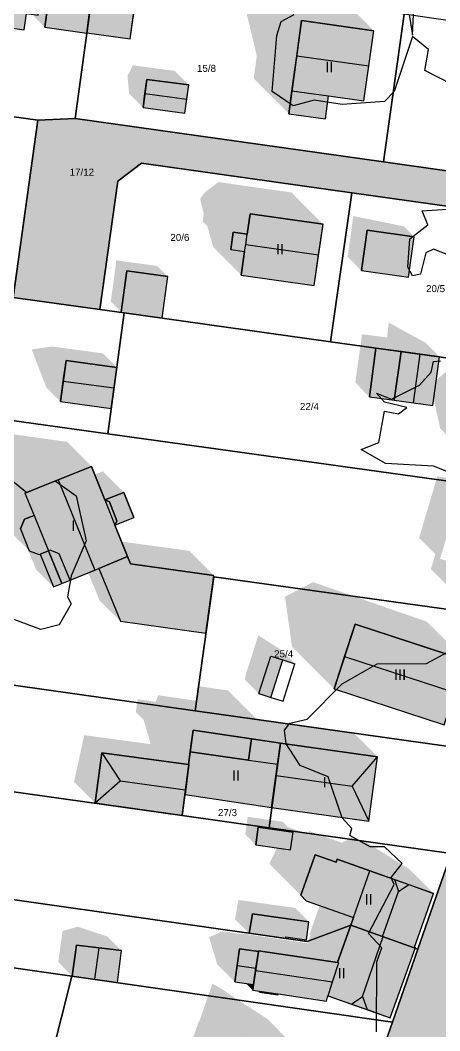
# Model space of a CAD drawing. Header units: millimetres. Extents: x 238 to 3518, y -74 to 2735.
# Drawn here: x 1442.6 to 1502.5, y 1358.4 to 1502.4 of the extents above; entities that cross this region are included whole.
import ezdxf
from ezdxf.enums import TextEntityAlignment as Align

# ---------------------------------------------------------------- set-up
doc = ezdxf.new("R2010")
doc.units = ezdxf.units.MM
for name, color, linetype in [('LP_Flurstueck_bez', 7, 'Continuous'), ('LP_Flurstuecke', 8, 'Continuous'), ('LP_Gebaeude_Dachaufsicht', 9, 'Continuous'), ('LP_Gebaeude_Dachschatten', 253, 'Continuous'), ('LP_Gebaeude_F', 254, 'Continuous'), ('LP_Gebaeude_Geschosszahl', 7, 'Continuous'), ('LP_Gebaeude_Schatten', 7, 'Continuous'), ('LP_Gebaeude_U', 7, 'Continuous'), ('LP_Topographie_Hoehenlinien', 8, 'Continuous'), ('LP_Verkehr_Strassen', 9, 'Continuous'), ('LP_Verkehr_Wege_Plaetze', 252, 'Continuous')]:
    doc.layers.add(name, color=color, linetype=linetype)
doc.styles.get("Standard").update_dxf_attribs({"font": 'arial.ttf'})

msp = doc.modelspace()

# ---------------------------------------------------------------- hatches: boundary and pattern name
at = {"layer": 'LP_Gebaeude_Dachschatten'}
for points in [[(1493.03, 1500.9), (1482.72, 1502.33), (1482.04, 1497.33), (1492.34, 1495.9)], [(1466.63, 1493.17), (1460.66, 1493.96), (1460.39, 1491.96), (1466.35, 1491.15)], [(1485.17, 1468.96), (1485.8, 1473.34), (1475.38, 1474.82), (1474.96, 1471.89), (1474.76, 1470.44)], [(1496.94, 1455.18), (1495.97, 1448.24), (1498.72, 1447.86), (1499.68, 1454.8)], [(1456.37, 1452.91), (1449.12, 1453.89), (1448.72, 1450.97), (1455.97, 1449.98)], [(1448.01, 1436.9), (1443.26, 1435.01), (1444.56, 1431.83), (1446.62, 1426.79), (1448.53, 1422.11), (1449.69, 1422.58), (1453.22, 1424.03)], [(1504.6, 1406.58), (1504.68, 1406.83), (1504.68, 1406.83), (1506.1, 1411.18), (1490.37, 1416.32), (1488.87, 1411.72)], [(1478.33, 1411.78), (1476.63, 1406.44), (1478.36, 1405.89), (1480.06, 1411.23)], [(1475.17, 1396.96), (1475.6, 1399.98), (1467.27, 1401.2), (1466.84, 1398.13)], [(1493.59, 1397.41), (1479.73, 1399.37), (1479.1, 1394.78), (1489.97, 1393.25)], [(1456.83, 1393.99), (1454.22, 1398.01), (1453.26, 1390.84)], [(1456.83, 1393.99), (1466.18, 1392.7), (1466.67, 1396.31), (1466.59, 1396.32), (1454.22, 1398.01)], [(1466.9, 1398.12), (1466.67, 1396.31), (1466.11, 1392.05), (1478.46, 1390.19), (1479.32, 1396.38), (1475.17, 1396.96)], [(1496.56, 1378.24), (1496.02, 1379.92), (1492.49, 1381.17), (1490.13, 1374.51), (1489.76, 1373.44), (1494.29, 1371.83)], [(1496.56, 1378.24), (1498.03, 1379.21), (1496.02, 1379.92)], [(1491.45, 1363.24), (1494.36, 1371.81), (1489.76, 1373.44), (1487.88, 1368.14), (1488.04, 1368.09), (1487.26, 1365.65), (1487.17, 1365.35), (1487.07, 1365.05), (1486.53, 1363.37), (1489.88, 1362.18)], [(1450.63, 1370.6), (1450.01, 1366.18), (1453.24, 1365.73), (1453.83, 1370.21)], [(1476.57, 1369.66), (1473.88, 1370.05), (1473.54, 1367.7), (1476.23, 1367.31)], [(1487.17, 1365.35), (1487.26, 1365.65), (1488.04, 1368.09), (1487.88, 1368.14), (1487.87, 1368.1), (1476.59, 1369.75), (1476.57, 1369.66), (1476.18, 1366.96)]]:
    msp.add_hatch(color=253, dxfattribs=at).paths.add_polyline_path(points)
at = {"layer": 'LP_Gebaeude_F'}
for points in [[(1427.61, 1504.69), (1430.52, 1504.24), (1429.89, 1500.15), (1441.05, 1498.42), (1441.49, 1501.25), (1443.13, 1501), (1443.5, 1503.37), (1445.14, 1503.12), (1445.66, 1506.5), (1443.93, 1506.77), (1444.1, 1507.84), (1434.61, 1509.31), (1434.58, 1509.14), (1428.44, 1510.09)], [(1446.09, 1501.38), (1452.07, 1500.56), (1452.07, 1500.61), (1452.88, 1506.55), (1452.89, 1506.57), (1446.91, 1507.39)], [(1452.07, 1500.61), (1458.3, 1499.76), (1459.11, 1505.7), (1452.88, 1506.55)], [(1480.91, 1489.06), (1486.13, 1488.35), (1486.58, 1491.6), (1491.64, 1490.9), (1493.03, 1500.9), (1482.72, 1502.33)], [(1460.13, 1489.95), (1466.07, 1489.13), (1466.63, 1493.17), (1460.66, 1493.96)], [(1472.62, 1469.71), (1474.61, 1469.43), (1474.13, 1466.06), (1484.55, 1464.58), (1485.8, 1473.34), (1475.38, 1474.82), (1474.96, 1471.89), (1472.97, 1472.18)], [(1491.31, 1466.7), (1497.99, 1465.75), (1498.82, 1471.52), (1492.12, 1472.48)], [(1457.01, 1460.8), (1462.82, 1460), (1463.63, 1465.87), (1457.81, 1466.67)], [(1492.41, 1448.74), (1495.97, 1448.24), (1496.94, 1455.18), (1493.36, 1455.64)], [(1495.97, 1448.24), (1501.46, 1447.49), (1502.43, 1454.42), (1496.94, 1455.18)], [(1448.32, 1448.04), (1455.58, 1447.05), (1456.37, 1452.91), (1449.12, 1453.89)], [(1442.61, 1429.89), (1443.88, 1426.79), (1445.29, 1426.24), (1446.62, 1426.79), (1448.53, 1422.11), (1449.69, 1422.58), (1453.81, 1424.27), (1457.9, 1425.95), (1456.11, 1430.42), (1456.39, 1431.07), (1455.32, 1433.75), (1454.67, 1434.02), (1452.76, 1438.8), (1443.26, 1435.01), (1444.56, 1431.83), (1443.18, 1431.27)], [(1454.67, 1434.02), (1455.32, 1433.75), (1456.39, 1431.07), (1456.11, 1430.42), (1458.81, 1431.5), (1457.37, 1435.1)], [(1445.43, 1426.3), (1447.35, 1421.62), (1448.53, 1422.11), (1446.62, 1426.79)], [(1446.62, 1426.79), (1448.53, 1422.11), (1449.69, 1422.58), (1448.14, 1426.36), (1446.86, 1426.89)], [(1453.81, 1424.27), (1456.89, 1416.74), (1469.09, 1415.05), (1470.2, 1423.28), (1458.32, 1424.9), (1457.9, 1425.95)], [(1487.37, 1407.12), (1503.1, 1401.98), (1503.65, 1403.68), (1504.03, 1403.56), (1505.06, 1406.7), (1504.68, 1406.83), (1506.1, 1411.18), (1490.37, 1416.32)], [(1466.11, 1392.05), (1478.46, 1390.19), (1479.73, 1399.37), (1475.59, 1399.98), (1475.17, 1396.96), (1466.84, 1398.13), (1466.59, 1396.32), (1466.67, 1396.31)], [(1466.84, 1398.13), (1475.17, 1396.96), (1475.6, 1399.98), (1467.27, 1401.2)], [(1478.46, 1390.19), (1492.32, 1388.25), (1493.59, 1397.41), (1479.73, 1399.37)], [(1453.26, 1390.84), (1465.7, 1389.1), (1466.67, 1396.31), (1466.59, 1396.32), (1454.22, 1398.01)], [(1476.2, 1384.87), (1481.18, 1384.16), (1481.54, 1386.66), (1476.55, 1387.37)], [(1482.64, 1377.7), (1483.38, 1376.91), (1490.13, 1374.51), (1489.76, 1373.44), (1498.82, 1370.22), (1498.84, 1370.28), (1501.56, 1377.96), (1487.82, 1382.83), (1487.67, 1382.41), (1484.69, 1383.46)], [(1475.25, 1372.29), (1480.45, 1371.54), (1480.48, 1371.75), (1483.45, 1371.35), (1483.79, 1373.89), (1475.72, 1375.02)], [(1475.77, 1364.16), (1476.75, 1364.02), (1476.73, 1363.89), (1479.37, 1363.51), (1479.39, 1363.63), (1486.29, 1362.62), (1486.48, 1363.38), (1495.4, 1360.22), (1498.98, 1370.23), (1498.84, 1370.28), (1498.82, 1370.22), (1489.76, 1373.44), (1487.87, 1368.1), (1476.59, 1369.75), (1476.57, 1369.66), (1475.88, 1364.96)], [(1450.01, 1366.18), (1456.47, 1365.27), (1457.02, 1369.81), (1450.63, 1370.6)], [(1473.2, 1365.35), (1475.88, 1364.96), (1476.57, 1369.66), (1473.88, 1370.05)]]:
    msp.add_hatch(color=254, dxfattribs=at).paths.add_polyline_path(points)
at = {"layer": 'LP_Gebaeude_Schatten'}
for points in [[(1416.57, 1513.94), (1418.36, 1513.38), (1418.55, 1513.98), (1423.06, 1512.6), (1423.44, 1515.09), (1426.36, 1514.64), (1429.58, 1514.14), (1429.61, 1514.31), (1437.55, 1513.08), (1440.1, 1511.84), (1442.4, 1509.54), (1442.66, 1509.5), (1444.81, 1507.35), (1444.91, 1509.39), (1445.33, 1512.44), (1451.31, 1511.63), (1453.31, 1509.63), (1447.33, 1510.44), (1446.91, 1507.39), (1446.09, 1501.38), (1444.59, 1502.88), (1444.61, 1503.2), (1445.14, 1503.12), (1445.4, 1504.81), (1445.66, 1506.5), (1443.94, 1506.76), (1443.93, 1506.77), (1444.1, 1507.84), (1442.55, 1508.08), (1434.61, 1509.31), (1434.58, 1509.14), (1431.36, 1509.64), (1428.44, 1510.09), (1427.61, 1504.69), (1430.52, 1504.24), (1429.89, 1500.15), (1425.39, 1504.65), (1425.69, 1506.6), (1425.26, 1507.04), (1423.95, 1508.34), (1423.97, 1508.34), (1424.8, 1511.03), (1420.05, 1512.48), (1419.86, 1511.88), (1418.07, 1512.44), (1416.2, 1506.44), (1414.7, 1507.94), (1416.57, 1513.94)], [(1477.72, 1507.33), (1488.03, 1505.9), (1493.03, 1500.9), (1482.72, 1502.33), (1481.35, 1492.32), (1480.91, 1489.06), (1475.91, 1494.06), (1476.35, 1497.32), (1474.54, 1504.83), (1477.72, 1507.33)], [(1457.89, 1494.46), (1458.66, 1495.96), (1464.63, 1495.17), (1466.63, 1493.17), (1460.66, 1493.96), (1460.13, 1489.95), (1458.13, 1491.95), (1457.89, 1494.46)], [(1470.88, 1479.32), (1481.3, 1477.84), (1485.8, 1473.34), (1475.38, 1474.82), (1474.96, 1471.89), (1472.97, 1472.18), (1472.62, 1469.71), (1474.61, 1469.43), (1474.13, 1466.06), (1470.13, 1470.06), (1469.29, 1473.05), (1468.62, 1473.71), (1468.78, 1474.83), (1468.61, 1475.43), (1468.26, 1476.94), (1468.96, 1477.89), (1470.88, 1479.32)], [(1490.12, 1474.48), (1497.32, 1473.02), (1498.82, 1471.52), (1492.12, 1472.48), (1491.31, 1466.7), (1489.31, 1468.7), (1490.12, 1474.48)], [(1456.31, 1468.17), (1462.13, 1467.37), (1463.63, 1465.87), (1457.81, 1466.67), (1457.01, 1460.8), (1455.51, 1462.3), (1456.31, 1468.17)], [(1502.43, 1454.42), (1496.94, 1455.18), (1493.36, 1455.64), (1492.41, 1448.74), (1490.41, 1450.74), (1491.36, 1457.64), (1494.94, 1457.18), (1495.18, 1459.3), (1500.43, 1456.42), (1502.43, 1454.42)], [(1447.12, 1455.89), (1454.37, 1454.91), (1456.37, 1452.91), (1449.12, 1453.89), (1448.32, 1448.04), (1446.32, 1450.04), (1444.22, 1455.47), (1447.12, 1455.89)], [(1509.01, 1451.86), (1509.1, 1452.5), (1511.94, 1452.08), (1512.7, 1451.33), (1514.65, 1451.04), (1518.65, 1447.04), (1515.85, 1447.45), (1515.94, 1448.08), (1513.1, 1448.5), (1513.01, 1447.86), (1507.75, 1448.63), (1507.14, 1444.44), (1506.52, 1440.24), (1502.52, 1444.24), (1501.59, 1448.41), (1501.97, 1451.14), (1503.75, 1452.63), (1509.01, 1451.86)], [(1440.88, 1429.79), (1439.61, 1432.89), (1440.18, 1434.27), (1441.56, 1434.83), (1440.26, 1438.01), (1441.51, 1443.4), (1449.26, 1442.3), (1452.76, 1438.8), (1448.01, 1436.9), (1443.26, 1435.01), (1444.56, 1431.83), (1443.18, 1431.27), (1442.61, 1429.89), (1443.88, 1426.79), (1445.29, 1426.24), (1446.62, 1426.79), (1445.43, 1426.3), (1447.35, 1421.62), (1444.85, 1424.12), (1443.67, 1426.99), (1440.88, 1429.79)], [(1457.37, 1435.1), (1454.67, 1434.02), (1453.22, 1437.64), (1454.37, 1438.1), (1457.37, 1435.1)], [(1501.84, 1426.31), (1499.51, 1428.63), (1502.12, 1437.41), (1505.96, 1436.67), (1508.96, 1433.67), (1505.12, 1434.41), (1502.51, 1425.63), (1505.9, 1424.64), (1504.69, 1420.7), (1501.19, 1424.2), (1501.84, 1426.31)], [(1470.2, 1423.28), (1458.32, 1424.9), (1457.9, 1425.95), (1457.04, 1428.1), (1466.7, 1426.78), (1470.2, 1423.28)], [(1452.29, 1423.65), (1453.22, 1424.03), (1453.81, 1424.27), (1456.89, 1416.74), (1453.89, 1419.74), (1452.29, 1423.65)], [(1480.37, 1420.22), (1484.37, 1422.32), (1500.6, 1416.68), (1506.1, 1411.18), (1490.37, 1416.32), (1488.87, 1411.72), (1487.37, 1407.12), (1481.37, 1413.12), (1480.37, 1420.22)], [(1474.86, 1409.39), (1476.56, 1414.73), (1479.79, 1412.67), (1481.79, 1410.67), (1478.33, 1411.78), (1476.63, 1406.44), (1474.63, 1408.44), (1474.86, 1409.39)], [(1459.34, 1405.63), (1459.4, 1405.62), (1461.93, 1405.26), (1462.27, 1406.2), (1467.8, 1405.39), (1468.09, 1407.48), (1472.23, 1406.87), (1476.23, 1402.87), (1490.09, 1400.91), (1493.59, 1397.41), (1479.73, 1399.37), (1475.6, 1399.98), (1475.6, 1399.98), (1467.27, 1401.2), (1466.84, 1398.13), (1466.59, 1396.32), (1454.22, 1398.01), (1453.26, 1390.84), (1450.26, 1393.84), (1451.72, 1400.51), (1461.2, 1399.21), (1460.63, 1401.2), (1460.19, 1402.71), (1459.09, 1403.82), (1459.34, 1405.63)], [(1479.73, 1399.37), (1478.46, 1390.19), (1479.32, 1396.38), (1479.73, 1399.37)], [(1466.9, 1398.12), (1466.84, 1398.13), (1475.17, 1396.96), (1466.9, 1398.12)], [(1466.18, 1392.7), (1466.67, 1396.31), (1466.11, 1392.05), (1466.09, 1392.06), (1466.18, 1392.7)], [(1478.14, 1382.2), (1479.23, 1384.44), (1481.18, 1384.16), (1481.54, 1386.66), (1476.55, 1387.37), (1476.2, 1384.87), (1474.7, 1386.37), (1475.05, 1388.87), (1480.04, 1388.16), (1480.75, 1387.44), (1483.67, 1386.41), (1483.82, 1386.83), (1488.49, 1385.17), (1490.02, 1385.92), (1492.03, 1385.21), (1498.06, 1381.46), (1501.56, 1377.96), (1498.03, 1379.21), (1496.02, 1379.92), (1492.49, 1381.17), (1487.82, 1382.83), (1487.67, 1382.41), (1484.69, 1383.46), (1482.64, 1377.7), (1483.38, 1376.91), (1478.88, 1381.41), (1478.14, 1382.2)], [(1483.79, 1373.89), (1475.72, 1375.02), (1475.25, 1372.29), (1473.25, 1374.29), (1473.72, 1377.02), (1481.79, 1375.89), (1483.79, 1373.89)], [(1483.88, 1372.14), (1485.32, 1376.21), (1490.13, 1374.51), (1489.76, 1373.44), (1487.88, 1368.14), (1487.87, 1368.1), (1476.59, 1369.75), (1476.57, 1369.66), (1473.88, 1370.05), (1473.2, 1365.35), (1470.7, 1367.85), (1469.54, 1371.7), (1471.38, 1372.55), (1474.07, 1372.16), (1474.09, 1372.25), (1483.65, 1370.85), (1484.02, 1372), (1483.88, 1372.14)], [(1450.83, 1373.21), (1455.02, 1371.81), (1457.02, 1369.81), (1450.63, 1370.6), (1450.01, 1366.18), (1448.01, 1368.18), (1448.63, 1372.6), (1450.83, 1373.21)], [(1498.82, 1370.22), (1494.36, 1371.81), (1489.76, 1373.44), (1494.29, 1371.83), (1498.82, 1370.22)], [(1475.88, 1364.96), (1476.57, 1369.66), (1476.18, 1366.96), (1475.88, 1364.96)], [(1498.84, 1370.28), (1498.87, 1370.34), (1498.98, 1370.23), (1498.84, 1370.28)], [(1470.06, 1365.08), (1471.47, 1364.26), (1473.41, 1362.93), (1477.81, 1360.1), (1483.31, 1354.6), (1480.91, 1355.43), (1481.28, 1356.49), (1479.38, 1357.15), (1479.01, 1356.09), (1474.81, 1357.55), (1473.62, 1354.15), (1473.54, 1354.17), (1472.75, 1351.88), (1472.82, 1351.85), (1470.77, 1345.97), (1470.7, 1345.99), (1469.89, 1343.69), (1469.97, 1343.66), (1468.88, 1340.54), (1463.38, 1346.04), (1464.46, 1349.13), (1464.39, 1349.19), (1465.69, 1350.99), (1465.7, 1350.99), (1465.27, 1351.47), (1467.31, 1357.31), (1467.25, 1357.38), (1468.04, 1359.67), (1468.12, 1359.65), (1469.31, 1363.05), (1470.01, 1365.09), (1470.06, 1365.08)], [(1475.88, 1364.96), (1475.77, 1364.16), (1474.81, 1365.12), (1475.88, 1364.96)], [(1476.75, 1364.02), (1476.73, 1363.89), (1476.57, 1364.05), (1476.75, 1364.02)]]:
    msp.add_hatch(color=7, dxfattribs=at).paths.add_polyline_path(points)
at = {"layer": 'LP_Verkehr_Strassen'}
msp.add_hatch(color=9, dxfattribs=at).paths.add_polyline_path([(1338.27, 1034.94), (1339.43, 1027.15), (1348.07, 1038.23), (1355.18, 1047.1), (1361.93, 1055.48), (1368.72, 1063.86), (1375.55, 1072.23), (1382.42, 1080.56), (1389.32, 1088.86), (1396.26, 1097.14), (1403.2, 1105.39), (1410.01, 1113.28), (1416.3, 1121.67), (1421.99, 1130.43), (1427.08, 1139.54), (1431.56, 1148.98), (1434.41, 1156.15), (1435.6, 1157.37), (1437.04, 1158.28), (1438.12, 1158.66), (1438.65, 1158.84), (1440.35, 1159.03), (1443.93, 1171.81), (1442.75, 1172.78), (1441.89, 1174.19), (1441.73, 1175.69), (1454.57, 1213.02), (1473.56, 1268.2), (1503.98, 1356.22), (1504.69, 1357.68), (1505.58, 1358.81), (1506.93, 1359.54), (1508.15, 1359.99), (1509.57, 1360.22), (1512.13, 1367.72), (1510.3, 1368.85), (1509.6, 1370.1), (1509.75, 1372.09), (1514.06, 1384.55), (1536.72, 1448.52), (1552.7, 1493.63), (1556, 1503.78), (1558.08, 1506.22), (1559.89, 1507.12), (1561.5, 1507.04), (1567.45, 1512.73), (1573.76, 1518.77), (1573.1, 1519.61), (1572.34, 1522.3), (1572.64, 1524.89), (1577.82, 1530.25), (1573.68, 1534.68), (1572.6, 1535.85), (1562.44, 1538.28), (1560.13, 1538.91), (1560.96, 1536.73), (1561.93, 1533.9), (1562.99, 1526.99), (1562.93, 1524.99), (1561.61, 1522.45), (1559.8, 1520.49), (1557.08, 1517.13), (1554.39, 1513.25), (1552.23, 1509.63), (1550.38, 1505.49), (1548.17, 1499.54), (1540.54, 1477.79), (1539.01, 1476.46), (1536.65, 1476.24), (1494.41, 1482.19), (1450.41, 1488.39), (1445.11, 1488.17), (1441.6, 1462.89), (1453.97, 1461.16), (1456.53, 1479.46), (1459.91, 1482.01), (1489.91, 1477.79), (1534.97, 1471.45), (1536.71, 1469.6), (1536.98, 1467.84), (1531.28, 1451.24), (1511.39, 1394.9), (1488.51, 1331.04), (1485.8, 1331.42), (1484.01, 1326.34), (1486.98, 1325.85), (1467.43, 1268.86), (1432.65, 1168.66), (1431.85, 1167.97), (1430.63, 1167.61), (1429.27, 1167.32), (1427.18, 1157.93), (1427.72, 1156.91), (1427.91, 1155.77), (1427.56, 1154.67), (1426.18, 1151.14), (1421.88, 1142.01), (1416.99, 1133.19), (1411.53, 1124.71), (1405.52, 1116.61), (1398.98, 1108.93), (1391.82, 1100.81), (1384.74, 1092.62), (1377.74, 1084.36), (1370.83, 1076.04), (1364, 1067.64), (1357.25, 1059.18), (1350.59, 1050.65), (1344.18, 1042.26)])
at = {"layer": 'LP_Verkehr_Wege_Plaetze'}
msp.add_hatch(color=252, dxfattribs=at).paths.add_polyline_path([(1485.8, 1331.42), (1488.51, 1331.04), (1511.39, 1394.9), (1531.28, 1451.24), (1536.98, 1467.84), (1536.71, 1469.6), (1534.97, 1471.45), (1527.71, 1450.9), (1521.84, 1434.2), (1515.71, 1416.76), (1509.16, 1398.13), (1504.74, 1385.51), (1504.1, 1383.66), (1499.35, 1370.03), (1495.72, 1359.61)])

# ---------------------------------------------------------------- linework, layer by layer
at = {"layer": 'LP_Flurstuecke', "color": 8}
for points in [[(1408.87, 1493.19), (1445.11, 1488.17), (1450.41, 1488.39), (1453.31, 1509.63), (1416.48, 1514.98)], [(1450.41, 1488.39), (1494.41, 1482.19), (1497.36, 1503.23), (1453.31, 1509.63)], [(1494.41, 1482.19), (1536.65, 1476.24), (1543.77, 1496.49), (1497.36, 1503.23)], [(1400.29, 1468.64), (1441.6, 1462.89), (1445.11, 1488.17), (1408.87, 1493.19)], [(1441.6, 1462.89), (1453.97, 1461.16), (1456.53, 1479.46), (1459.91, 1482.01), (1489.91, 1477.79), (1534.97, 1471.45), (1536.65, 1476.24), (1494.41, 1482.19), (1450.41, 1488.39), (1445.11, 1488.17)], [(1453.97, 1461.16), (1457.43, 1460.68), (1486.87, 1456.58), (1489.91, 1477.79), (1459.91, 1482.01), (1456.53, 1479.46)], [(1486.87, 1456.58), (1527.71, 1450.9), (1534.97, 1471.45), (1489.91, 1477.79)], [(1394.46, 1451.87), (1455.09, 1443.46), (1457.43, 1460.68), (1453.97, 1461.16), (1441.6, 1462.89), (1400.29, 1468.64)], [(1455.09, 1443.46), (1521.84, 1434.2), (1527.71, 1450.9), (1486.87, 1456.58), (1457.43, 1460.68)], [(1381.96, 1416.02), (1467.53, 1403.99), (1470.22, 1423.06), (1515.71, 1416.76), (1521.84, 1434.2), (1455.09, 1443.46), (1394.46, 1451.87)], [(1467.53, 1403.99), (1509.16, 1398.13), (1515.71, 1416.76), (1470.22, 1423.06)], [(1376.9, 1401.51), (1465.69, 1389.05), (1466.67, 1396.31), (1466.59, 1396.32), (1467.27, 1401.2), (1479.73, 1399.37), (1478.1, 1387.31), (1504.1, 1383.66), (1504.74, 1385.51), (1509.16, 1398.13), (1467.53, 1403.99), (1381.96, 1416.02)], [(1371.78, 1387.03), (1440.83, 1377.19), (1483.56, 1371.1), (1489.76, 1373.44), (1499.35, 1370.03), (1504.1, 1383.66), (1478.1, 1387.31), (1465.69, 1389.05), (1376.9, 1401.51)], [(1465.69, 1389.05), (1478.1, 1387.31), (1479.73, 1399.37), (1467.27, 1401.2), (1466.59, 1396.32), (1466.67, 1396.31)], [(1368.54, 1377.77), (1408.54, 1372.06), (1449.97, 1366.14), (1495.72, 1359.61), (1499.35, 1370.03), (1489.76, 1373.44), (1483.56, 1371.1), (1440.83, 1377.19), (1371.78, 1387.03)], [(1358.62, 1349.37), (1442.47, 1336.56), (1449.97, 1366.14), (1408.54, 1372.06), (1368.54, 1377.77), (1359.59, 1352.15)], [(1442.47, 1336.56), (1485.8, 1331.42), (1495.72, 1359.61), (1449.97, 1366.14)]]:
    msp.add_lwpolyline(points, close=True, dxfattribs=at)
msp.add_lwpolyline([(1546.5, 1504.25), (1545.12, 1500.35), (1543.77, 1496.49), (1536.65, 1476.24), (1534.97, 1471.45), (1527.71, 1450.9), (1521.84, 1434.2), (1515.71, 1416.76), (1509.16, 1398.13), (1504.74, 1385.51), (1504.1, 1383.66), (1499.35, 1370.03), (1495.72, 1359.61), (1485.8, 1331.42), (1484.01, 1326.34), (1472.51, 1293.66), (1466.73, 1277.25), (1460.11, 1258.1), (1453.51, 1238.99), (1450.03, 1228.91), (1445.43, 1215.57), (1437.88, 1193.71)], dxfattribs=at)
at = {"layer": 'LP_Gebaeude_Dachaufsicht', "color": 9}
for p, q in [((1446.09, 1501.38, 71.11), (1446.91, 1507.39, 71.11)), ((1452.07, 1500.61, 71.11), (1452.88, 1506.55, 71.11)), ((1452.07, 1500.61, 70.59), (1452.88, 1506.55, 70.59)), ((1458.3, 1499.76, 70.59), (1459.11, 1505.7, 70.59)), ((1443.13, 1501, 74.43), (1443.5, 1503.37, 74.43)), ((1482.04, 1497.33, 79.01), (1482.72, 1502.33, 75.95)), ((1482.72, 1502.33, 75.95), (1493.03, 1500.9, 75.95)), ((1441.49, 1501.25, 75.46), (1443.13, 1501, 74.43)), ((1446.09, 1501.38, 71.11), (1452.07, 1500.56, 71.11)), ((1492.34, 1495.9, 79.01), (1493.03, 1500.9, 75.95)), ((1452.07, 1500.61, 70.59), (1458.3, 1499.76, 70.59)), ((1452.07, 1500.56, 71.11), (1452.07, 1500.61, 71.11)), ((1481.35, 1492.32, 75.95), (1482.04, 1497.33, 79.01)), ((1482.04, 1497.33, 79.01), (1492.34, 1495.9, 79.01)), ((1491.64, 1490.9, 75.95), (1492.34, 1495.9, 79.01)), ((1460.39, 1491.96, 72.26), (1460.66, 1493.96, 71.12)), ((1460.66, 1493.96, 71.12), (1466.63, 1493.17, 71.12)), ((1466.35, 1491.15, 72.26), (1466.63, 1493.17, 71.12)), ((1480.91, 1489.06, 75.95), (1481.35, 1492.32, 75.95)), ((1481.35, 1492.32, 75.95), (1486.58, 1491.6, 75.95)), ((1460.13, 1489.95, 71.12), (1460.39, 1491.96, 72.26)), ((1460.39, 1491.96, 72.26), (1466.35, 1491.15, 72.26)), ((1466.07, 1489.13, 71.12), (1466.35, 1491.15, 72.26)), ((1486.13, 1488.35, 75.95), (1486.58, 1491.6, 75.95)), ((1486.58, 1491.6, 75.95), (1491.64, 1490.9, 75.95)), ((1460.13, 1489.95, 71.12), (1466.07, 1489.13, 71.12)), ((1480.91, 1489.06, 75.95), (1486.13, 1488.35, 75.95)), ((1474.96, 1471.89, 77.15), (1475.38, 1474.82, 74.91)), ((1475.38, 1474.82, 74.91), (1485.8, 1473.34, 74.91)), ((1485.17, 1468.96, 78.26), (1485.8, 1473.34, 74.91)), ((1472.62, 1469.71, 74.91), (1472.97, 1472.18, 74.91)), ((1472.97, 1472.18, 74.91), (1474.96, 1471.89, 74.91)), ((1474.76, 1470.44, 74.91), (1474.96, 1471.89, 74.91)), ((1474.76, 1470.44, 78.26), (1474.96, 1471.89, 77.15)), ((1491.31, 1466.7, 71.43), (1492.12, 1472.48, 71.43)), ((1492.12, 1472.48, 71.43), (1498.82, 1471.52, 71.43)), ((1474.61, 1469.43, 77.49), (1474.76, 1470.44, 78.26)), ((1474.61, 1469.43, 74.91), (1474.76, 1470.44, 74.91)), ((1474.76, 1470.44, 78.26), (1485.17, 1468.96, 78.26)), ((1497.99, 1465.75, 71.43), (1498.82, 1471.52, 71.43)), ((1472.62, 1469.71, 74.91), (1474.61, 1469.43, 74.91)), ((1474.13, 1466.06, 74.91), (1474.61, 1469.43, 77.49)), ((1484.55, 1464.58, 74.91), (1485.17, 1468.96, 78.26)), ((1457.01, 1460.8, 70.75), (1457.81, 1466.67, 70.75)), ((1457.81, 1466.67, 70.75), (1463.63, 1465.87, 70.75)), ((1491.31, 1466.7, 71.43), (1497.99, 1465.75, 71.43)), ((1462.82, 1460, 70.75), (1463.63, 1465.87, 70.75)), ((1474.13, 1466.06, 74.91), (1484.55, 1464.58, 74.91)), ((1457.01, 1460.8, 70.75), (1462.82, 1460, 70.75)), ((1492.41, 1448.74, 71.45), (1493.36, 1455.64, 71.45)), ((1493.36, 1455.64, 71.45), (1496.94, 1455.18, 71.45)), ((1495.97, 1448.24, 71.84), (1496.94, 1455.18, 71.84)), ((1495.97, 1448.24, 71.45), (1496.94, 1455.18, 71.45)), ((1496.94, 1455.18, 71.84), (1499.68, 1454.8, 74.92)), ((1498.72, 1447.86, 74.92), (1499.68, 1454.8, 74.92)), ((1499.68, 1454.8, 74.92), (1502.43, 1454.42, 71.84)), ((1448.72, 1450.97, 74.81), (1449.12, 1453.89, 71.71)), ((1449.12, 1453.89, 71.71), (1456.37, 1452.91, 71.71)), ((1501.46, 1447.49, 71.84), (1502.43, 1454.42, 71.84)), ((1455.97, 1449.98, 74.81), (1456.37, 1452.91, 71.71)), ((1448.32, 1448.04, 71.71), (1448.72, 1450.97, 74.81)), ((1448.72, 1450.97, 74.81), (1455.97, 1449.98, 74.81)), ((1455.58, 1447.05, 71.71), (1455.97, 1449.98, 74.81)), ((1448.32, 1448.04, 71.71), (1455.58, 1447.05, 71.71)), ((1492.41, 1448.74, 71.45), (1495.97, 1448.24, 71.45)), ((1495.97, 1448.24, 71.84), (1498.72, 1447.86, 74.92)), ((1498.72, 1447.86, 74.92), (1501.46, 1447.49, 71.84)), ((1448.01, 1436.9, 77.81), (1452.76, 1438.8, 73.43)), ((1452.76, 1438.8, 73.43), (1454.67, 1434.02, 73.44)), ((1443.26, 1435.01, 73.43), (1448.01, 1436.9, 77.81)), ((1448.01, 1436.9, 77.81), (1453.22, 1424.03, 77.81)), ((1443.26, 1435.01, 73.43), (1444.56, 1431.83, 73.43)), ((1454.67, 1434.02, 73.02), (1457.37, 1435.1, 73.02)), ((1457.37, 1435.1, 73.02), (1458.81, 1431.5, 73.02)), ((1454.67, 1434.02, 73.44), (1454.67, 1434.02, 73.43)), ((1454.67, 1434.02, 73.02), (1455.32, 1433.75, 73.02)), ((1454.67, 1434.02, 73.43), (1456.11, 1430.42, 73.43)), ((1454.67, 1434.02, 73.43), (1455.32, 1433.75, 73.43)), ((1455.32, 1433.75, 73.43), (1456.39, 1431.07, 73.43)), ((1455.32, 1433.75, 73.02), (1456.39, 1431.07, 73.02)), ((1443.18, 1431.27, 73.43), (1444.56, 1431.83, 73.43)), ((1444.56, 1431.83, 73.43), (1446.62, 1426.79, 73.43)), ((1442.61, 1429.89, 73.43), (1443.18, 1431.27, 73.43)), ((1456.11, 1430.42, 73.02), (1458.81, 1431.5, 73.02)), ((1456.11, 1430.42, 73.43), (1456.39, 1431.07, 73.43)), ((1456.11, 1430.42, 73.02), (1456.39, 1431.07, 73.02)), ((1456.11, 1430.42, 73.43), (1457.9, 1425.95, 73.43)), ((1442.61, 1429.89, 73.43), (1443.88, 1426.79, 73.43)), ((1443.88, 1426.79, 73.43), (1445.29, 1426.24, 73.43)), ((1445.29, 1426.24, 73.43), (1446.62, 1426.79, 73.43)), ((1445.43, 1426.3, 72.94), (1446.62, 1426.79, 72.94)), ((1445.43, 1426.3, 72.94), (1447.35, 1421.62, 72.94)), ((1446.62, 1426.79, 73.43), (1448.53, 1422.11, 73.43)), ((1446.62, 1426.79, 72.94), (1448.53, 1422.11, 72.94)), ((1453.81, 1424.27, 77.26), (1457.9, 1425.95, 73.43)), ((1453.81, 1424.27, 73.2), (1457.9, 1425.95, 73.2)), ((1457.9, 1425.95, 73.2), (1458.32, 1424.9, 73.2)), ((1458.32, 1424.9, 73.2), (1470.2, 1423.28, 73.2)), ((1449.69, 1422.58, 74.52), (1453.22, 1424.03, 77.81)), ((1453.22, 1424.03, 77.81), (1453.81, 1424.27, 77.26)), ((1453.81, 1424.27, 73.2), (1456.89, 1416.74, 73.2)), ((1469.09, 1415.05, 73.2), (1470.2, 1423.28, 73.2)), ((1447.35, 1421.62, 72.94), (1448.53, 1422.11, 72.94)), ((1448.53, 1422.11, 73.43), (1449.69, 1422.58, 74.52)), ((1456.89, 1416.74, 73.2), (1469.09, 1415.05, 73.2)), ((1488.87, 1411.72, 80.96), (1490.37, 1416.32, 76.95)), ((1490.37, 1416.32, 76.95), (1506.1, 1411.18, 76.95)), ((1476.63, 1406.44, 71.57), (1478.33, 1411.78, 71.57)), ((1478.33, 1411.78, 71.57), (1480.06, 1411.23, 73.54)), ((1487.37, 1407.12, 76.95), (1488.87, 1411.72, 80.96)), ((1488.87, 1411.72, 80.96), (1504.6, 1406.58, 80.96)), ((1478.36, 1405.89, 73.54), (1480.06, 1411.23, 73.54)), ((1480.06, 1411.23, 73.54), (1481.79, 1410.67, 71.57)), ((1480.1, 1405.34, 71.57), (1481.79, 1410.67, 71.57)), ((1487.37, 1407.12, 76.95), (1503.1, 1401.98, 76.95)), ((1476.63, 1406.44, 71.57), (1478.36, 1405.89, 73.54)), ((1478.36, 1405.89, 73.54), (1480.1, 1405.34, 71.57)), ((1466.84, 1398.13, 76.49), (1467.27, 1401.2, 75.49)), ((1467.27, 1401.2, 75.49), (1475.6, 1399.98, 75.51)), ((1475.17, 1396.96, 76.49), (1475.6, 1399.98, 75.51)), ((1475.17, 1396.96, 79.64), (1475.59, 1399.98, 79.64)), ((1475.59, 1399.98, 79.64), (1479.73, 1399.37, 79.64)), ((1479.1, 1394.78, 78.16), (1479.73, 1399.37, 73.99)), ((1479.32, 1396.38, 79.64), (1479.73, 1399.37, 79.64)), ((1479.73, 1399.37, 73.99), (1493.59, 1397.41, 73.99)), ((1453.26, 1390.84, 72.43), (1454.22, 1398.01, 72.43)), ((1454.22, 1398.01, 72.43), (1466.59, 1396.32, 72.43)), ((1454.22, 1398.01, 72.43), (1456.83, 1393.99, 75.34)), ((1466.59, 1396.32, 79.64), (1466.84, 1398.13, 79.64)), ((1466.67, 1396.31, 78), (1466.9, 1398.12, 79.64)), ((1466.67, 1396.31, 79.64), (1466.9, 1398.12, 79.64)), ((1466.84, 1398.13, 79.64), (1466.9, 1398.12, 79.64)), ((1466.84, 1398.13, 76.49), (1475.17, 1396.96, 76.49)), ((1466.9, 1398.12, 79.64), (1475.17, 1396.96, 79.64)), ((1475.17, 1396.96, 79.64), (1479.32, 1396.38, 79.64)), ((1489.97, 1393.25, 78.16), (1493.59, 1397.41, 73.99)), ((1492.32, 1388.25, 73.99), (1493.59, 1397.41, 73.99)), ((1466.11, 1392.05, 74.15), (1466.67, 1396.31, 78)), ((1466.18, 1392.7, 75.34), (1466.67, 1396.31, 72.43)), ((1466.59, 1396.32, 79.64), (1466.67, 1396.31, 79.64)), ((1466.59, 1396.32, 72.43), (1466.67, 1396.31, 72.43)), ((1478.46, 1390.19, 74.04), (1479.32, 1396.38, 79.64)), ((1478.46, 1390.19, 73.99), (1479.1, 1394.78, 78.16)), ((1479.1, 1394.78, 78.16), (1489.97, 1393.25, 78.16)), ((1453.26, 1390.84, 72.43), (1456.83, 1393.99, 75.34)), ((1456.83, 1393.99, 75.34), (1466.18, 1392.7, 75.34)), ((1465.7, 1389.1, 72.43), (1466.18, 1392.7, 75.34)), ((1489.97, 1393.25, 78.16), (1492.32, 1388.25, 73.99)), ((1466.11, 1392.05, 74.15), (1478.46, 1390.19, 74.04)), ((1453.26, 1390.84, 72.43), (1465.7, 1389.1, 72.43)), ((1478.46, 1390.19, 73.99), (1492.32, 1388.25, 73.99)), ((1476.2, 1384.87, 70.62), (1476.55, 1387.37, 70.62)), ((1476.55, 1387.37, 70.62), (1481.54, 1386.66, 70.62)), ((1481.18, 1384.16, 70.62), (1481.54, 1386.66, 70.62)), ((1476.2, 1384.87, 70.62), (1481.18, 1384.16, 70.62)), ((1482.64, 1377.7, 74.55), (1484.69, 1383.46, 74.55)), ((1484.69, 1383.46, 74.55), (1487.67, 1382.41, 74.55)), ((1487.67, 1382.41, 74.55), (1487.82, 1382.83, 74.55)), ((1487.82, 1382.83, 74.55), (1492.49, 1381.17, 74.55)), ((1490.13, 1374.51, 74.28), (1492.49, 1381.17, 74.28)), ((1490.13, 1374.51, 74.55), (1492.49, 1381.17, 74.55)), ((1492.49, 1381.17, 74.28), (1496.02, 1379.92, 77.3)), ((1496.02, 1379.92, 77.3), (1496.56, 1378.24, 78.16)), ((1496.02, 1379.92, 77.3), (1498.03, 1379.21, 77.3)), ((1494.29, 1371.83, 78.16), (1496.56, 1378.24, 78.16)), ((1496.56, 1378.24, 78.16), (1498.03, 1379.21, 77.3)), ((1498.03, 1379.21, 77.3), (1501.56, 1377.96, 74.28)), ((1482.64, 1377.7, 74.55), (1483.38, 1376.91, 74.55)), ((1483.38, 1376.91, 74.55), (1490.13, 1374.51, 74.55)), ((1498.84, 1370.28, 74.28), (1501.56, 1377.96, 74.28)), ((1475.25, 1372.29, 71.33), (1475.72, 1375.02, 71.33)), ((1475.72, 1375.02, 71.33), (1483.79, 1373.89, 71.33)), ((1489.76, 1373.44, 74.28), (1490.13, 1374.51, 74.28)), ((1483.45, 1371.35, 71.33), (1483.79, 1373.89, 71.33)), ((1487.88, 1368.14, 74.09), (1489.76, 1373.44, 74.23)), ((1489.76, 1373.44, 74.28), (1494.29, 1371.83, 78.16)), ((1489.76, 1373.44, 74.23), (1494.36, 1371.81, 78.2)), ((1475.25, 1372.29, 71.33), (1480.45, 1371.54, 71.33)), ((1480.45, 1371.54, 71.33), (1480.48, 1371.75, 71.33)), ((1480.48, 1371.75, 71.33), (1483.45, 1371.35, 71.33)), ((1491.45, 1363.24, 78.2), (1494.36, 1371.81, 78.2)), ((1494.29, 1371.83, 78.16), (1498.82, 1370.22, 74.28)), ((1494.36, 1371.81, 78.2), (1498.82, 1370.22, 74.35)), ((1450.01, 1366.18, 71.12), (1450.63, 1370.6, 71.12)), ((1450.63, 1370.6, 71.12), (1453.83, 1370.21, 72.6)), ((1453.24, 1365.73, 72.6), (1453.83, 1370.21, 72.6)), ((1453.83, 1370.21, 72.6), (1457.02, 1369.81, 71.12)), ((1456.47, 1365.27, 71.12), (1457.02, 1369.81, 71.12)), ((1473.54, 1367.7, 73.69), (1473.88, 1370.05, 71.7)), ((1473.88, 1370.05, 71.7), (1476.57, 1369.66, 71.7)), ((1476.18, 1366.96, 74.49), (1476.57, 1369.66, 72.25)), ((1476.23, 1367.31, 73.69), (1476.57, 1369.66, 71.7)), ((1476.57, 1369.66, 72.25), (1476.59, 1369.75, 72.17)), ((1476.59, 1369.75, 72.17), (1487.87, 1368.1, 72.17)), ((1495.4, 1360.22, 74.23), (1498.98, 1370.23, 74.23)), ((1498.82, 1370.22, 74.35), (1498.84, 1370.28, 74.35)), ((1498.82, 1370.22, 74.28), (1498.84, 1370.28, 74.28)), ((1498.84, 1370.28, 74.35), (1498.98, 1370.23, 74.23)), ((1473.2, 1365.35, 71.7), (1473.54, 1367.7, 73.69)), ((1473.54, 1367.7, 73.69), (1476.23, 1367.31, 73.69)), ((1475.88, 1364.96, 71.7), (1476.23, 1367.31, 73.69)), ((1475.88, 1364.96, 72.84), (1476.18, 1366.96, 74.49)), ((1476.18, 1366.96, 74.49), (1487.17, 1365.35, 74.49)), ((1487.26, 1365.65, 74.23), (1488.04, 1368.09, 74.23)), ((1487.26, 1365.65, 74.23), (1488.04, 1368.09, 72.16)), ((1487.87, 1368.1, 72.17), (1487.88, 1368.14, 72.14)), ((1487.88, 1368.14, 72.14), (1488.04, 1368.09, 72.16)), ((1487.88, 1368.14, 74.09), (1488.04, 1368.09, 74.23)), ((1450.01, 1366.18, 71.12), (1453.24, 1365.73, 72.6)), ((1453.24, 1365.73, 72.6), (1456.47, 1365.27, 71.12)), ((1473.2, 1365.35, 71.7), (1475.88, 1364.96, 71.7)), ((1487.07, 1365.05, 74.23), (1487.17, 1365.35, 74.49)), ((1487.07, 1365.05, 74.23), (1487.17, 1365.35, 74.23)), ((1487.17, 1365.35, 74.49), (1487.26, 1365.65, 74.23)), ((1487.17, 1365.35, 74.23), (1487.26, 1365.65, 74.23)), ((1475.77, 1364.16, 72.17), (1475.88, 1364.96, 72.84)), ((1475.77, 1364.16, 72.17), (1476.75, 1364.02, 72.17)), ((1476.73, 1363.89, 72.2), (1476.75, 1364.02, 72.2)), ((1476.73, 1363.89, 72.2), (1479.37, 1363.51, 72.2)), ((1476.75, 1364.02, 72.2), (1479.39, 1363.63, 72.2)), ((1476.75, 1364.02, 72.17), (1479.39, 1363.63, 72.17)), ((1486.53, 1363.37, 72.81), (1487.07, 1365.05, 74.23)), ((1486.53, 1363.37, 74.23), (1487.07, 1365.05, 74.23)), ((1479.37, 1363.51, 72.2), (1479.39, 1363.63, 72.2)), ((1479.39, 1363.63, 72.17), (1486.29, 1362.62, 72.17)), ((1479.39, 1363.63, 72.17), (1479.39, 1363.63, 72.17)), ((1486.29, 1362.62, 72.17), (1486.48, 1363.38, 72.81)), ((1486.48, 1363.38, 72.81), (1486.53, 1363.37, 72.81)), ((1486.53, 1363.37, 74.23), (1489.88, 1362.18, 77.22)), ((1489.88, 1362.18, 77.22), (1491.45, 1363.24, 78.2)), ((1491.45, 1363.24, 78.2), (1492.08, 1361.4, 77.2)), ((1489.88, 1362.18, 77.22), (1492.08, 1361.4, 77.2)), ((1492.08, 1361.4, 77.2), (1495.4, 1360.22, 74.23))]:
    msp.add_line(p, q, dxfattribs=at)
at = {"layer": 'LP_Gebaeude_U', "color": 7}
for points in [[(1427.61, 1504.69), (1430.52, 1504.24), (1429.89, 1500.15), (1441.05, 1498.42), (1441.49, 1501.25), (1443.13, 1501), (1443.5, 1503.37), (1445.14, 1503.12), (1445.66, 1506.5), (1443.93, 1506.77), (1444.1, 1507.84), (1434.61, 1509.31), (1434.58, 1509.14), (1428.44, 1510.09)], [(1446.09, 1501.38), (1452.07, 1500.56), (1452.07, 1500.61), (1452.88, 1506.55), (1452.89, 1506.57), (1446.91, 1507.39)], [(1452.07, 1500.61), (1458.3, 1499.76), (1459.11, 1505.7), (1452.88, 1506.55)], [(1480.91, 1489.06), (1486.13, 1488.35), (1486.58, 1491.6), (1491.64, 1490.9), (1493.03, 1500.9), (1482.72, 1502.33)], [(1460.13, 1489.95), (1466.07, 1489.13), (1466.63, 1493.17), (1460.66, 1493.96)], [(1472.62, 1469.71), (1474.61, 1469.43), (1474.13, 1466.06), (1484.55, 1464.58), (1485.8, 1473.34), (1475.38, 1474.82), (1474.96, 1471.89), (1472.97, 1472.18)], [(1491.31, 1466.7), (1497.99, 1465.75), (1498.82, 1471.52), (1492.12, 1472.48)], [(1457.01, 1460.8), (1462.82, 1460), (1463.63, 1465.87), (1457.81, 1466.67)], [(1492.41, 1448.74), (1495.97, 1448.24), (1496.94, 1455.18), (1493.36, 1455.64)], [(1495.97, 1448.24), (1501.46, 1447.49), (1502.43, 1454.42), (1496.94, 1455.18)], [(1448.32, 1448.04), (1455.58, 1447.05), (1456.37, 1452.91), (1449.12, 1453.89)], [(1442.61, 1429.89), (1443.88, 1426.79), (1445.29, 1426.24), (1446.62, 1426.79), (1448.53, 1422.11), (1449.69, 1422.58), (1453.81, 1424.27), (1457.9, 1425.95), (1456.11, 1430.42), (1456.39, 1431.07), (1455.32, 1433.75), (1454.67, 1434.02), (1452.76, 1438.8), (1443.26, 1435.01), (1444.56, 1431.83), (1443.18, 1431.27)], [(1454.67, 1434.02), (1455.32, 1433.75), (1456.39, 1431.07), (1456.11, 1430.42), (1458.81, 1431.5), (1457.37, 1435.1)], [(1445.43, 1426.3), (1447.35, 1421.62), (1448.53, 1422.11), (1446.62, 1426.79)], [(1446.62, 1426.79), (1448.53, 1422.11), (1449.69, 1422.58), (1448.14, 1426.36), (1446.86, 1426.89)], [(1453.81, 1424.27), (1456.89, 1416.74), (1469.09, 1415.05), (1470.2, 1423.28), (1458.32, 1424.9), (1457.9, 1425.95)], [(1487.37, 1407.12), (1503.1, 1401.98), (1503.65, 1403.68), (1504.03, 1403.56), (1505.06, 1406.7), (1504.68, 1406.83), (1506.1, 1411.18), (1490.37, 1416.32)], [(1466.11, 1392.05), (1478.46, 1390.19), (1479.73, 1399.37), (1475.59, 1399.98), (1475.17, 1396.96), (1466.84, 1398.13), (1466.59, 1396.32), (1466.67, 1396.31)], [(1466.84, 1398.13), (1475.17, 1396.96), (1475.6, 1399.98), (1467.27, 1401.2)], [(1478.46, 1390.19), (1492.32, 1388.25), (1493.59, 1397.41), (1479.73, 1399.37)], [(1453.26, 1390.84), (1465.7, 1389.1), (1466.67, 1396.31), (1466.59, 1396.32), (1454.22, 1398.01)], [(1476.2, 1384.87), (1481.18, 1384.16), (1481.54, 1386.66), (1476.55, 1387.37)], [(1482.64, 1377.7), (1483.38, 1376.91), (1490.13, 1374.51), (1489.76, 1373.44), (1498.82, 1370.22), (1498.84, 1370.28), (1501.56, 1377.96), (1487.82, 1382.83), (1487.67, 1382.41), (1484.69, 1383.46)], [(1475.25, 1372.29), (1480.45, 1371.54), (1480.48, 1371.75), (1483.45, 1371.35), (1483.79, 1373.89), (1475.72, 1375.02)], [(1475.77, 1364.16), (1476.75, 1364.02), (1476.73, 1363.89), (1479.37, 1363.51), (1479.39, 1363.63), (1486.29, 1362.62), (1486.48, 1363.38), (1495.4, 1360.22), (1498.98, 1370.23), (1498.84, 1370.28), (1498.82, 1370.22), (1489.76, 1373.44), (1487.87, 1368.1), (1476.59, 1369.75), (1476.57, 1369.66), (1475.88, 1364.96)], [(1450.01, 1366.18), (1456.47, 1365.27), (1457.02, 1369.81), (1450.63, 1370.6)], [(1473.2, 1365.35), (1475.88, 1364.96), (1476.57, 1369.66), (1473.88, 1370.05)]]:
    msp.add_lwpolyline(points, close=True, dxfattribs=at)
at = {"layer": 'LP_Topographie_Hoehenlinien', "color": 8}
for points in [[(1498.07, 1503.22), (1498.55, 1500.27), (1498.77, 1504.22)], [(1504.24, 1493.22), (1500.33, 1495.22), (1500.86, 1498.22), (1498.55, 1500.05), (1495.96, 1492.22), (1494.55, 1490.83), (1488.55, 1490.39), (1484.55, 1491), (1481.55, 1490.2), (1478.56, 1492.22), (1479.21, 1500.22), (1479.85, 1502.22), (1481.69, 1503.22)], [(1505.54, 1468.2), (1501.55, 1469.76), (1500.48, 1469.22), (1499.7, 1466.22), (1498.55, 1465.95), (1497.91, 1467.22), (1498.18, 1471.22), (1500.76, 1473.22), (1499.95, 1475.22), (1503.55, 1475.46)], [(1508.54, 1436.07), (1501.55, 1438.83), (1494.72, 1439.22), (1491.22, 1441.22), (1493.75, 1442.22), (1494.55, 1446.66), (1496.55, 1446.3), (1497.74, 1447.22), (1494.55, 1447.95), (1493.44, 1449.22), (1495.55, 1448.39), (1499.55, 1450.38), (1501.23, 1452.22), (1501.55, 1453.74), (1502.55, 1453.86)], [(1448.12, 1416.22), (1445.55, 1415.55), (1441.07, 1417.22), (1437.38, 1420.22), (1435.31, 1423.22), (1433.91, 1427.22), (1434.04, 1431.22), (1435.55, 1434.55), (1438.55, 1437.54), (1440.55, 1437.53), (1443.55, 1435.08), (1447.55, 1436.74), (1450.55, 1434.62), (1452, 1428.22), (1449.86, 1423.22), (1449.32, 1420.22), (1449.86, 1419.22), (1448.12, 1416.22)], [(1493.43, 1358.22), (1493.46, 1368.22), (1494.18, 1370.22), (1492.31, 1372.22), (1495.97, 1379.22), (1495.54, 1380.22), (1497.08, 1382.22), (1494.55, 1384.58), (1492.55, 1384.58), (1489.64, 1386.22), (1489.92, 1387.22), (1488.55, 1388.72), (1486.55, 1394.56), (1482.55, 1396.2), (1480.55, 1399.28), (1480.31, 1401.22), (1481.06, 1402.22), (1483.55, 1402.78), (1488.55, 1407.83), (1493.55, 1410.67), (1500.55, 1410.74), (1503.55, 1412.34)]]:
    msp.add_lwpolyline(points, dxfattribs=at)

# ---------------------------------------------------------------- texts
at = {"layer": 'LP_Flurstueck_bez', "color": 7}
for s, p in [('15/8', (1469.17, 1495.53)), ('17/12', (1451.38, 1480.74)), ('20/6', (1465.37, 1471.44)), ('20/5', (1501.86, 1464.14)), ('22/4', (1483.87, 1447.35)), ('25/4', (1480.18, 1412.09)), ('27/3', (1472.17, 1389.47))]:
    msp.add_text(s, height=1, dxfattribs=at).set_placement(p, align=Align.MIDDLE_CENTER)
at = {"layer": 'LP_Gebaeude_Geschosszahl', "color": 7}
for s, p in [('II', (1486.7, 1495.72)), ('II', (1479.65, 1469.76)), ('I', (1450.16, 1430.36)), ('III', (1496.8, 1409.12)), ('II', (1473.38, 1394.75)), ('I', (1486.02, 1393.81)), ('II', (1492.3, 1377.11)), ('II', (1488.45, 1366.59))]:
    msp.add_text(s, height=1.5, dxfattribs=at).set_placement(p, align=Align.MIDDLE_CENTER)

doc.saveas('drawing.dxf')
